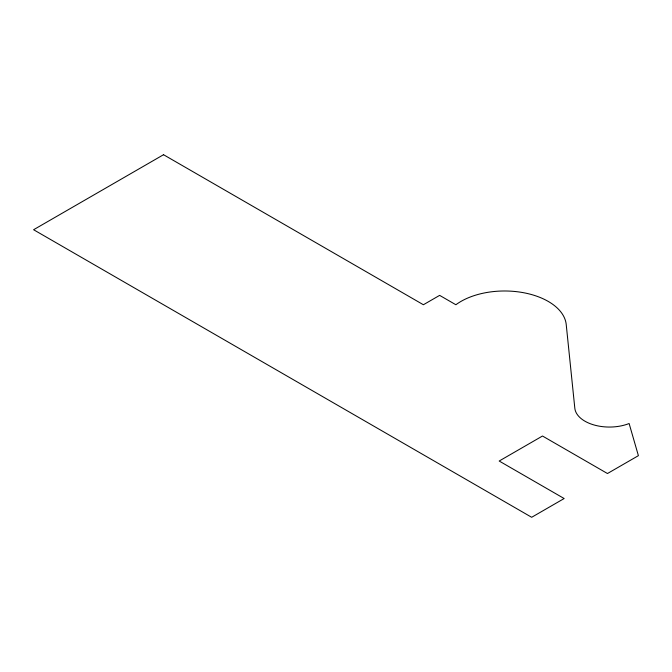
<?xml version="1.0" encoding="UTF-8"?>
<svg xmlns="http://www.w3.org/2000/svg" width="672" height="672" viewBox="0 0 672 672"><rect width="100%" height="100%" fill="white"/><g stroke="black" fill="none" stroke-linecap="round" stroke-linejoin="round"><path stroke-width="1.01" d="M163.531 154.711L33.6 229.732L531.67 517.289L564.152 498.532L499.187 461.026L542.497 436.019L607.463 473.525L638.4 455.666L629.118 423.52A34.684 20.026 0 0 1 594.224 425.023A34.684 20.026 0 0 1 574.82 408.215L566.219 324.517A61.723 35.641 0 0 0 522.9 292.589A61.723 35.641 0 0 0 455.876 304.744L439.639 295.369L423.394 304.744L163.531 154.711"/></g></svg>
